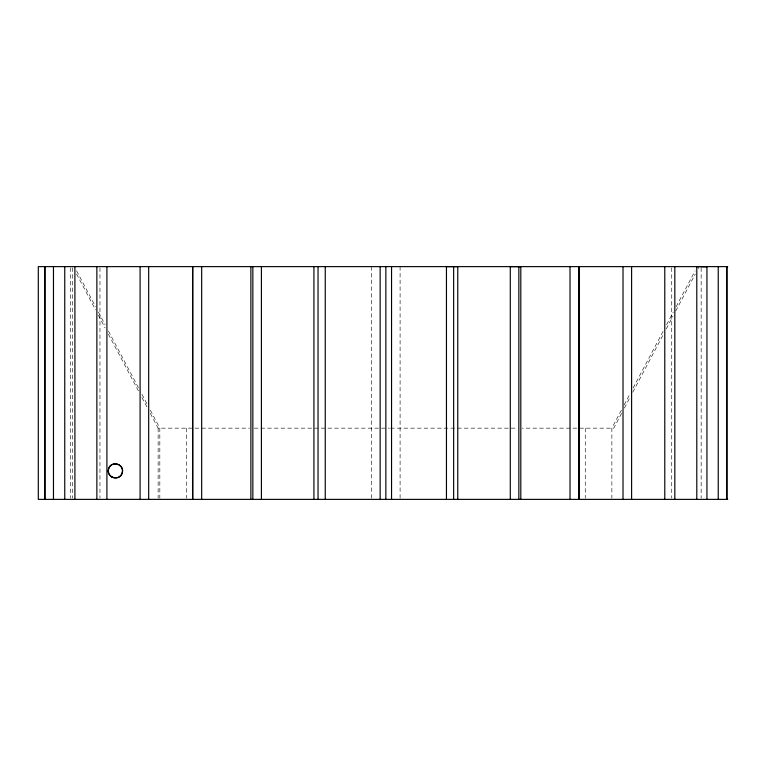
<?xml version="1.0" encoding="UTF-8"?>
<svg xmlns="http://www.w3.org/2000/svg" width="766" height="766" viewBox="0 0 766 766"><rect width="100%" height="100%" fill="white"/><g stroke="black" fill="none" stroke-linecap="round" stroke-linejoin="round"><path stroke-width="0.57" stroke-dasharray="3.83 2.87" d="M621.37 410.203L611.871 428.156L611.871 498.187M624.166 404.927L630.303 393.312M633.099 388.036L663.825 329.974M666.612 324.688L673.314 312.021M676.11 306.745L695.107 270.848M621.571 413.372L613.748 428.156L522.134 428.156M624.367 408.096L629.949 397.535M632.745 392.259L663.461 334.196M666.257 328.911L672.96 316.243M675.756 310.967L695.298 274.017M698.094 268.742L699.214 266.625M150.318 413.372L158.131 428.156L249.563 428.156M254.197 428.156L389.406 428.156M390.545 428.156L517.5 428.156M76.59 270.848L95.587 306.745M98.383 312.021L105.086 324.688M108.437 331.027L138.598 388.036M141.949 394.366L147.532 404.927M150.328 410.203L159.826 428.156L159.826 498.187M76.581 274.017L95.578 309.914M98.364 315.19L105.066 327.858M108.418 334.196L138.589 391.206M141.94 397.535L147.522 408.096M701.158 267.822L701.158 498.178M671.734 267.822L671.734 498.178M585.262 428.156L585.262 498.187M400.091 266.625L400.091 498.187M371.606 266.625L371.606 498.187M186.626 428.156L186.626 498.187M158.131 428.156L158.131 498.187M99.963 267.822L99.963 498.178M72.674 267.822L72.674 498.178M70.539 267.822L70.539 498.178"/><path stroke-width="1.15" d="M510.29 499.375L510.29 266.625L520.813 266.625L520.813 499.375M446.454 499.375L446.454 266.625L457.771 266.625L457.771 499.375M706.941 499.375L706.941 266.625L696.792 266.625L696.792 499.375M727.7 266.625L38.3 266.625L38.3 499.375L727.7 499.375M701.158 266.625L706.941 266.635M726.953 266.625L726.953 499.375M726.723 266.625L726.723 499.375M718.23 266.625L718.23 499.375M674.827 266.625L674.827 499.375M664.783 266.625L664.783 499.375M631.605 266.625L631.605 499.375M623.017 266.625L623.017 499.375M579.077 266.625L579.077 499.375M578.933 266.625L578.933 499.375M570.019 266.625L570.019 499.375M518.85 266.625L518.85 499.375M453.654 266.625L453.654 499.375M391.55 266.625L391.55 499.375M385.853 266.625L385.853 499.375M380.147 266.625L380.147 499.375M325.244 266.625L325.244 499.375M318.043 266.625L318.043 499.375M313.926 266.625L313.926 499.375M261.407 266.625L261.407 499.375M252.847 266.625L252.847 499.375M250.884 266.625L250.884 499.375M201.678 266.625L201.678 499.375M192.764 266.625L192.764 499.375M192.62 266.625L192.62 499.375M148.681 266.625L148.681 499.375M140.092 266.625L140.092 499.375M106.914 266.625L106.914 499.375M96.87 266.625L96.87 499.375M74.905 266.625L74.905 499.375M64.756 266.625L64.756 499.375M53.467 266.625L53.467 499.375M44.974 266.625L44.974 499.375M44.744 266.625L44.744 499.375M108.523 469.041C105.823 477.793 120.252 481.651 122.282 472.727C124.982 463.976 110.563 460.117 108.523 469.041M111.846 477.055A7.124 7.124 0 0 0 122.522 470.889A7.124 7.124 0 0 0 111.846 464.713A7.124 7.124 0 0 0 111.846 477.055"/></g></svg>
